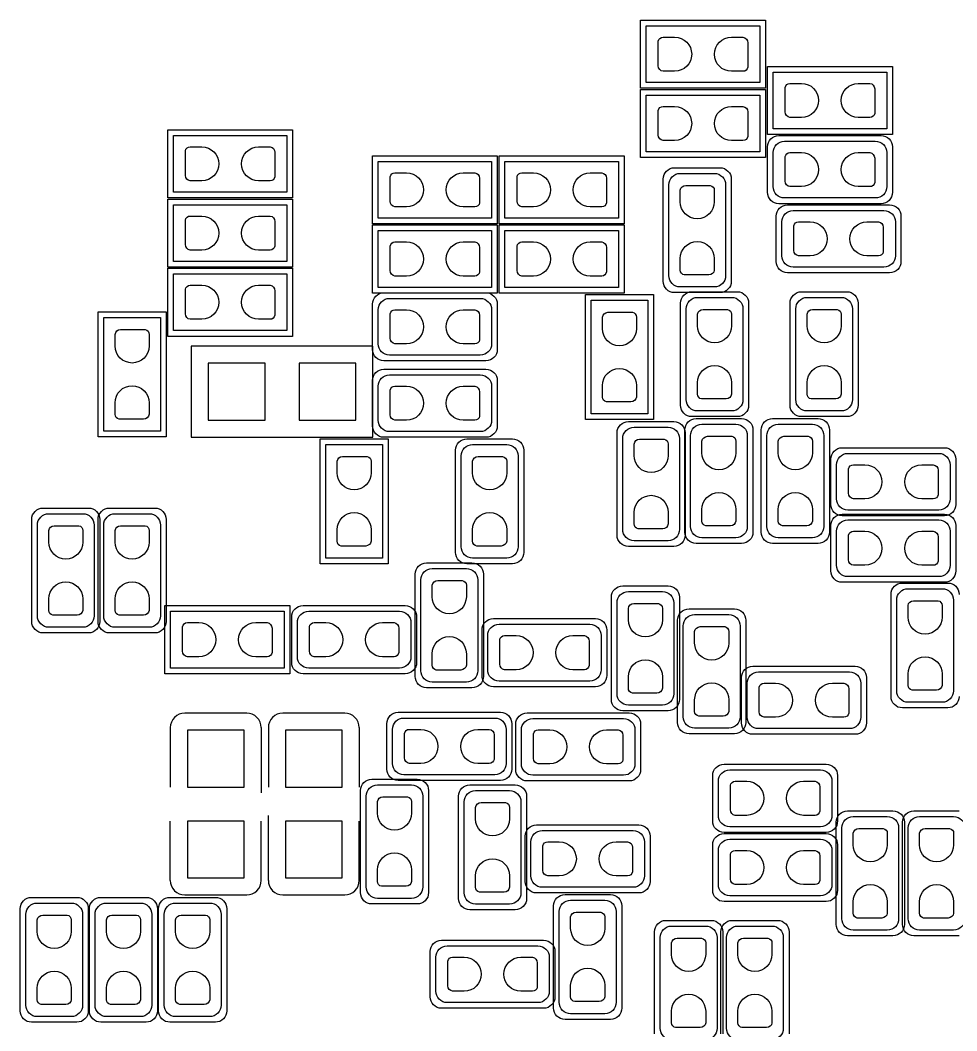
# Model space of a CAD drawing. Extents: x -52.7 to 26.5, y -6.9 to 31.2.
# Drawn here: x -25.42 to -17.17, y 8.04 to 16.94 of the extents above; entities that cross this region are included whole.
import ezdxf

# ---------------------------------------------------------------- set-up
doc = ezdxf.new("R2010")
doc.units = 0
doc.layers.add('PG_ASSEMBLY_BOTTOM', color=12, linetype='CONTINUOUS')
doc.layers.add('PIN_BOTTOM', color=5, linetype='CONTINUOUS')

msp = doc.modelspace()

# ---------------------------------------------------------------- linework, layer by layer
at = {"layer": 'PG_ASSEMBLY_BOTTOM'}
for points in [[(-18.85569, 16.337026), (-19.95551, 16.337026), (-19.95551, 16.936974), (-18.85569, 16.936974)], [(-17.73809, 15.930626), (-18.83791, 15.930626), (-18.83791, 16.530574), (-17.73809, 16.530574)], [(-18.85569, 15.727426), (-19.95551, 15.727426), (-19.95551, 16.327374), (-18.85569, 16.327374)], [(-24.12111, 15.971774), (-23.02129, 15.971774), (-23.02129, 15.371826), (-24.12111, 15.371826)], [(-21.21789, 15.143226), (-22.31771, 15.143226), (-22.31771, 15.743174), (-21.21789, 15.743174)], [(-20.10029, 15.143226), (-21.20011, 15.143226), (-21.20011, 15.743174), (-20.10029, 15.743174)], [(-24.12111, 15.362174), (-23.02129, 15.362174), (-23.02129, 14.762226), (-24.12111, 14.762226)], [(-22.31771, 15.133574), (-21.21789, 15.133574), (-21.21789, 14.533626), (-22.31771, 14.533626)], [(-20.10029, 14.533626), (-21.20011, 14.533626), (-21.20011, 15.133574), (-20.10029, 15.133574)], [(-23.02129, 14.152626), (-24.12111, 14.152626), (-24.12111, 14.752574), (-23.02129, 14.752574)], [(-20.442174, 13.42009), (-20.442174, 14.51991), (-19.842226, 14.51991), (-19.842226, 13.42009)], [(-24.734774, 13.26769), (-24.734774, 14.36751), (-24.134826, 14.36751), (-24.134826, 13.26769)], [(-22.179026, 13.24991), (-22.179026, 12.15009), (-22.778974, 12.15009), (-22.778974, 13.24991)], [(-24.14651, 11.780774), (-23.04669, 11.780774), (-23.04669, 11.180826), (-24.14651, 11.180826)]]:
    msp.add_lwpolyline(points, close=True, dxfattribs=at)
for points in [[(-18.905474, 16.387064), (-19.905726, 16.387064), (-19.905726, 16.886936), (-18.905474, 16.886936), (-18.905474, 16.387064)], [(-17.787874, 15.980664), (-18.788126, 15.980664), (-18.788126, 16.480536), (-17.787874, 16.480536), (-17.787874, 15.980664)], [(-18.905474, 15.777464), (-19.905726, 15.777464), (-19.905726, 16.277336), (-18.905474, 16.277336), (-18.905474, 15.777464)], [(-24.071326, 15.921736), (-23.071074, 15.921736), (-23.071074, 15.421864), (-24.071326, 15.421864), (-24.071326, 15.921736)], [(-18.738088, 15.920974), (-17.837912, 15.920974)], [(-18.83791, 15.421102), (-18.83791, 15.820898)], [(-17.73809, 15.820898), (-17.73809, 15.421102)], [(-21.267674, 15.193264), (-22.267926, 15.193264), (-22.267926, 15.693136), (-21.267674, 15.693136), (-21.267674, 15.193264)], [(-20.150074, 15.193264), (-21.150326, 15.193264), (-21.150326, 15.693136), (-20.150074, 15.693136), (-20.150074, 15.193264)], [(-19.656298, 15.63751), (-19.256502, 15.63751)], [(-19.756374, 14.637512), (-19.756374, 15.537688)], [(-19.156426, 15.537688), (-19.156426, 14.637512)], [(-24.071326, 15.312136), (-23.071074, 15.312136), (-23.071074, 14.812264), (-24.071326, 14.812264), (-24.071326, 15.312136)], [(-17.837912, 15.321026), (-18.738088, 15.321026)], [(-18.661888, 15.311374), (-17.761712, 15.311374)], [(-18.76171, 14.811502), (-18.76171, 15.211298)], [(-17.66189, 15.211298), (-17.66189, 14.811502)], [(-22.267926, 15.083536), (-21.267674, 15.083536), (-21.267674, 14.583664), (-22.267926, 14.583664), (-22.267926, 15.083536)], [(-20.150074, 14.583664), (-21.150326, 14.583664), (-21.150326, 15.083536), (-20.150074, 15.083536), (-20.150074, 14.583664)], [(-23.071074, 14.202664), (-24.071326, 14.202664), (-24.071326, 14.702536), (-23.071074, 14.702536), (-23.071074, 14.202664)], [(-17.761712, 14.711426), (-18.661888, 14.711426)], [(-22.217888, 14.536674), (-21.317712, 14.536674)], [(-19.256502, 14.53769), (-19.656298, 14.53769)], [(-19.503898, 14.54531), (-19.104102, 14.54531)], [(-18.538698, 14.54531), (-18.138902, 14.54531)], [(-22.31771, 14.036802), (-22.31771, 14.436598)], [(-21.21789, 14.436598), (-21.21789, 14.036802)], [(-20.392136, 13.469874), (-20.392136, 14.470126), (-19.892264, 14.470126), (-19.892264, 13.469874), (-20.392136, 13.469874)], [(-19.603974, 13.545312), (-19.603974, 14.445488)], [(-19.004026, 14.445488), (-19.004026, 13.545312)], [(-18.638774, 13.545312), (-18.638774, 14.445488)], [(-18.038826, 14.445488), (-18.038826, 13.545312)], [(-24.684736, 13.317474), (-24.684736, 14.317726), (-24.184864, 14.317726), (-24.184864, 13.317474), (-24.684736, 13.317474)], [(-23.9141, 14.06525), (-23.9141, 13.26515)], [(-23.9141, 13.26515), (-22.3139, 13.26515), (-22.3139, 14.06525), (-23.9141, 14.06525)], [(-21.317712, 13.936726), (-22.217888, 13.936726)], [(-22.217888, 13.863574), (-21.317712, 13.863574)], [(-22.31771, 13.363702), (-22.31771, 13.763498)], [(-21.21789, 13.763498), (-21.21789, 13.363702)], [(-19.104102, 13.44549), (-19.503898, 13.44549)], [(-18.138902, 13.44549), (-18.538698, 13.44549)], [(-20.062698, 13.40231), (-19.662902, 13.40231)], [(-19.465798, 13.42771), (-19.066002, 13.42771)], [(-18.792698, 13.42771), (-18.392902, 13.42771)], [(-21.317712, 13.263626), (-22.217888, 13.263626)], [(-20.162774, 12.402312), (-20.162774, 13.302488)], [(-19.565874, 12.427712), (-19.565874, 13.327888)], [(-19.562826, 13.302488), (-19.562826, 12.402312)], [(-18.965926, 13.327888), (-18.965926, 12.427712)], [(-18.892774, 12.427712), (-18.892774, 13.327888)], [(-18.292826, 13.327888), (-18.292826, 12.427712)], [(-22.229064, 13.200126), (-22.229064, 12.199874), (-22.728936, 12.199874), (-22.728936, 13.200126), (-22.229064, 13.200126)], [(-21.485098, 13.24991), (-21.085302, 13.24991)], [(-21.585174, 12.249912), (-21.585174, 13.150088)], [(-20.985226, 13.150088), (-20.985226, 12.249912)], [(-18.179288, 13.171424), (-17.279112, 13.171424)], [(-18.278856, 12.671552), (-18.278856, 13.071348)], [(-17.179544, 13.071348), (-17.179544, 12.671552)], [(-25.218898, 12.64031), (-24.819102, 12.64031)], [(-24.634698, 12.64031), (-24.234902, 12.64031)], [(-18.179288, 12.585954), (-17.279112, 12.585954)], [(-17.279112, 12.571476), (-18.179288, 12.571476)], [(-25.318974, 11.640312), (-25.318974, 12.540488)], [(-24.734774, 11.640312), (-24.734774, 12.540488)], [(-24.719026, 12.540488), (-24.719026, 11.640312)], [(-24.134826, 12.540488), (-24.134826, 11.640312)], [(-18.27911, 12.086082), (-18.27911, 12.485878)], [(-17.17929, 12.485878), (-17.17929, 12.086082)], [(-19.662902, 12.30249), (-20.062698, 12.30249)], [(-19.066002, 12.32789), (-19.465798, 12.32789)], [(-18.392902, 12.32789), (-18.792698, 12.32789)], [(-21.840698, 12.15771), (-21.440902, 12.15771)], [(-21.085302, 12.15009), (-21.485098, 12.15009)], [(-21.940774, 11.157712), (-21.940774, 12.057888)], [(-21.340826, 12.057888), (-21.340826, 11.157712)], [(-20.113498, 11.95451), (-19.713702, 11.95451)], [(-17.279112, 11.986006), (-18.179288, 11.986006)], [(-17.649698, 11.97991), (-17.249902, 11.97991)], [(-20.21332, 10.954766), (-20.21332, 11.854942)], [(-19.613626, 11.854942), (-19.613626, 10.954766)], [(-17.749774, 10.979912), (-17.749774, 11.880088)], [(-22.929088, 11.780774), (-22.028912, 11.780774)], [(-19.529298, 11.75131), (-19.129502, 11.75131)], [(-24.096726, 11.730736), (-23.096474, 11.730736), (-23.096474, 11.230864), (-24.096726, 11.230864), (-24.096726, 11.730736)], [(-23.02891, 11.280902), (-23.02891, 11.680698)], [(-21.92909, 11.680698), (-21.92909, 11.280902)], [(-21.252688, 11.666474), (-20.352512, 11.666474)], [(-19.629374, 10.751312), (-19.629374, 11.651488)], [(-19.029426, 11.651488), (-19.029426, 10.751312)], [(-24.819102, 11.54049), (-25.218898, 11.54049)], [(-24.234902, 11.54049), (-24.634698, 11.54049)], [(-21.35251, 11.166602), (-21.35251, 11.566398)], [(-20.25269, 11.566398), (-20.25269, 11.166602)], [(-18.966688, 11.247374), (-18.066512, 11.247374)], [(-22.028912, 11.180826), (-22.929088, 11.180826)], [(-19.06651, 10.747502), (-19.06651, 11.147298)], [(-17.96669, 11.147298), (-17.96669, 10.747502)], [(-21.440902, 11.05789), (-21.840698, 11.05789)], [(-20.352512, 11.066526), (-21.252688, 11.066526)], [(-17.249902, 10.88009), (-17.649698, 10.88009)], [(-23.42515, 10.8331), (-23.971504, 10.8331)], [(-22.561296, 10.8331), (-23.10765, 10.8331)], [(-22.090888, 10.840974), (-21.190712, 10.840974)], [(-20.955508, 10.83691), (-20.055332, 10.83691)], [(-19.713702, 10.854944), (-20.113498, 10.854944)], [(-24.098504, 10.7061), (-24.09825, 10.183114)], [(-23.29815, 10.7061), (-23.29815, 10.133076)], [(-23.23465, 10.7061), (-23.23465, 10.183114)], [(-22.434296, 10.7061), (-22.43455, 10.183114)], [(-22.19071, 10.341102), (-22.19071, 10.740898)], [(-21.09089, 10.740898), (-21.09089, 10.341102)], [(-21.05533, 10.337038), (-21.05533, 10.736834)], [(-19.95551, 10.736834), (-19.95551, 10.337038)], [(-19.129502, 10.65149), (-19.529298, 10.65149)], [(-18.066512, 10.647426), (-18.966688, 10.647426)], [(-19.220688, 10.383774), (-18.320512, 10.383774)], [(-22.323298, 10.25271), (-21.923502, 10.25271)], [(-21.190712, 10.241026), (-22.090888, 10.241026)], [(-20.055332, 10.236962), (-20.955508, 10.236962)], [(-19.32051, 9.883902), (-19.32051, 10.283698)], [(-18.22069, 10.283698), (-18.22069, 9.883902)], [(-22.423374, 9.252712), (-22.423374, 10.152888)], [(-21.823426, 10.152888), (-21.823426, 9.252712)], [(-21.459698, 10.20191), (-21.059902, 10.20191)], [(-21.559774, 9.201912), (-21.559774, 10.102088)], [(-20.959826, 10.102088), (-20.959826, 9.201912)], [(-18.132298, 9.97331), (-17.732502, 9.97331)], [(-17.548098, 9.97331), (-17.148302, 9.97331)], [(-24.098504, 9.3599), (-24.09825, 9.882886)], [(-23.29815, 9.3599), (-23.29815, 9.882886)], [(-23.23465, 9.3599), (-23.23465, 9.932924)], [(-22.434296, 9.3599), (-22.43455, 9.882886)], [(-20.871688, 9.850374), (-19.971512, 9.850374)], [(-18.232374, 8.973312), (-18.232374, 9.873488)], [(-17.648174, 8.973312), (-17.648174, 9.873488)], [(-17.632426, 9.873488), (-17.632426, 8.973312)], [(-20.97151, 9.350502), (-20.97151, 9.750298)], [(-19.87169, 9.750298), (-19.87169, 9.350502)], [(-18.320512, 9.783826), (-19.220688, 9.783826)], [(-19.220688, 9.774174), (-18.320512, 9.774174)], [(-19.32051, 9.274302), (-19.32051, 9.674098)], [(-18.22069, 9.674098), (-18.22069, 9.274302)], [(-25.320498, 9.21131), (-24.920702, 9.21131)], [(-24.710898, 9.21131), (-24.311102, 9.21131)], [(-24.101298, 9.21131), (-23.701502, 9.21131)], [(-23.971504, 9.2329), (-23.42515, 9.2329)], [(-23.10765, 9.2329), (-22.561296, 9.2329)], [(-19.971512, 9.250426), (-20.871688, 9.250426)], [(-20.621498, 9.23671), (-20.221702, 9.23671)], [(-18.320512, 9.174226), (-19.220688, 9.174226)], [(-25.420574, 8.211312), (-25.420574, 9.111488)], [(-24.820626, 9.111488), (-24.820626, 8.211312)], [(-24.810974, 8.211312), (-24.810974, 9.111488)], [(-24.211026, 9.111488), (-24.211026, 8.211312)], [(-24.201374, 8.211312), (-24.201374, 9.111488)], [(-23.601426, 9.111488), (-23.601426, 8.211312)], [(-21.923502, 9.15289), (-22.323298, 9.15289)], [(-21.059902, 9.10209), (-21.459698, 9.10209)], [(-20.721574, 8.236712), (-20.721574, 9.136888)], [(-20.121626, 9.136888), (-20.121626, 8.236712)], [(-19.732498, 9.00811), (-19.332702, 9.00811)], [(-19.148298, 9.00811), (-18.748502, 9.00811)], [(-19.832574, 8.008112), (-19.832574, 8.908288)], [(-19.248374, 8.008112), (-19.248374, 8.908288)], [(-19.232626, 8.908288), (-19.232626, 8.008112)], [(-18.648426, 8.908288), (-18.648426, 8.008112)], [(-21.709888, 8.834374), (-20.809712, 8.834374)], [(-17.732502, 8.87349), (-18.132298, 8.87349)], [(-17.148302, 8.87349), (-17.548098, 8.87349)], [(-21.80971, 8.334502), (-21.80971, 8.734298)], [(-20.70989, 8.734298), (-20.70989, 8.334502)], [(-20.809712, 8.234426), (-21.709888, 8.234426)], [(-24.920702, 8.11149), (-25.320498, 8.11149)], [(-24.311102, 8.11149), (-24.710898, 8.11149)], [(-23.701502, 8.11149), (-24.101298, 8.11149)], [(-20.221702, 8.13689), (-20.621498, 8.13689)]]:
    msp.add_lwpolyline(points, dxfattribs=at)
for points in [[(-18.83791, 15.820898, -0.414142), (-18.738088, 15.920974)], [(-18.68805, 15.870936), (-17.88795, 15.870936, -0.413794), (-17.787874, 15.771114), (-17.787874, 15.470886, -0.413794), (-17.88795, 15.371064), (-18.68805, 15.371064, -0.413794), (-18.788126, 15.470886), (-18.788126, 15.771114, -0.413794), (-18.68805, 15.870936)], [(-17.837912, 15.920974, -0.414142), (-17.73809, 15.820898)], [(-19.756374, 15.537688, -0.414142), (-19.656298, 15.63751)], [(-19.206464, 15.48765), (-19.206464, 14.68755, -0.413794), (-19.306286, 14.587474), (-19.606514, 14.587474, -0.413794), (-19.706336, 14.68755), (-19.706336, 15.48765, -0.413794), (-19.606514, 15.587726), (-19.306286, 15.587726, -0.413794), (-19.206464, 15.48765)], [(-19.256502, 15.63751, -0.414142), (-19.156426, 15.537688)], [(-18.738088, 15.321026, -0.414142), (-18.83791, 15.421102)], [(-17.73809, 15.421102, -0.414142), (-17.837912, 15.321026)], [(-18.76171, 15.211298, -0.414142), (-18.661888, 15.311374)], [(-17.761712, 15.311374, -0.414142), (-17.66189, 15.211298)], [(-17.81175, 14.761464), (-18.61185, 14.761464, -0.413794), (-18.711926, 14.861286), (-18.711926, 15.161514, -0.413794), (-18.61185, 15.261336), (-17.81175, 15.261336, -0.413794), (-17.711674, 15.161514), (-17.711674, 14.861286, -0.413794), (-17.81175, 14.761464)], [(-18.661888, 14.711426, -0.414142), (-18.76171, 14.811502)], [(-17.66189, 14.811502, -0.414142), (-17.761712, 14.711426)], [(-19.656298, 14.53769, -0.414142), (-19.756374, 14.637512)], [(-19.156426, 14.637512, -0.414142), (-19.256502, 14.53769)], [(-22.31771, 14.436598, -0.414142), (-22.217888, 14.536674)], [(-21.317712, 14.536674, -0.414142), (-21.21789, 14.436598)], [(-19.603974, 14.445488, -0.414142), (-19.503898, 14.54531)], [(-19.104102, 14.54531, -0.414142), (-19.004026, 14.445488)], [(-18.638774, 14.445488, -0.414142), (-18.538698, 14.54531)], [(-18.138902, 14.54531, -0.414142), (-18.038826, 14.445488)], [(-22.16785, 14.486636), (-21.36775, 14.486636, -0.413794), (-21.267674, 14.386814), (-21.267674, 14.086586, -0.413794), (-21.36775, 13.986764), (-22.16785, 13.986764, -0.413794), (-22.267926, 14.086586), (-22.267926, 14.386814, -0.413794), (-22.16785, 14.486636)], [(-19.553936, 13.59535), (-19.553936, 14.39545, -0.413794), (-19.454114, 14.495526), (-19.153886, 14.495526, -0.413794), (-19.054064, 14.39545), (-19.054064, 13.59535, -0.413794), (-19.153886, 13.495274), (-19.454114, 13.495274, -0.413794), (-19.553936, 13.59535)], [(-18.588736, 13.59535), (-18.588736, 14.39545, -0.413794), (-18.488914, 14.495526), (-18.188686, 14.495526, -0.413794), (-18.088864, 14.39545), (-18.088864, 13.59535, -0.413794), (-18.188686, 13.495274), (-18.488914, 13.495274, -0.413794), (-18.588736, 13.59535)], [(-22.217888, 13.936726, -0.414142), (-22.31771, 14.036802)], [(-21.21789, 14.036802, -0.414142), (-21.317712, 13.936726)], [(-22.31771, 13.763498, -0.414142), (-22.217888, 13.863574)], [(-21.36775, 13.313664), (-22.16785, 13.313664, -0.413794), (-22.267926, 13.413486), (-22.267926, 13.713714, -0.413794), (-22.16785, 13.813536), (-21.36775, 13.813536, -0.413794), (-21.267674, 13.713714), (-21.267674, 13.413486, -0.413794), (-21.36775, 13.313664)], [(-21.317712, 13.863574, -0.414142), (-21.21789, 13.763498)], [(-19.503898, 13.44549, -0.414142), (-19.603974, 13.545312)], [(-19.004026, 13.545312, -0.414142), (-19.104102, 13.44549)], [(-18.538698, 13.44549, -0.414142), (-18.638774, 13.545312)], [(-18.038826, 13.545312, -0.414142), (-18.138902, 13.44549)], [(-22.217888, 13.263626, -0.414142), (-22.31771, 13.363702)], [(-21.21789, 13.363702, -0.414142), (-21.317712, 13.263626)], [(-20.162774, 13.302488, -0.414142), (-20.062698, 13.40231)], [(-20.112736, 12.45235), (-20.112736, 13.25245, -0.413794), (-20.012914, 13.352526), (-19.712686, 13.352526, -0.413794), (-19.612864, 13.25245), (-19.612864, 12.45235, -0.413794), (-19.712686, 12.352274), (-20.012914, 12.352274, -0.413794), (-20.112736, 12.45235)], [(-19.662902, 13.40231, -0.414142), (-19.562826, 13.302488)], [(-19.565874, 13.327888, -0.414142), (-19.465798, 13.42771)], [(-19.015964, 13.27785), (-19.015964, 12.47775, -0.413794), (-19.115786, 12.377674), (-19.416014, 12.377674, -0.413794), (-19.515836, 12.47775), (-19.515836, 13.27785, -0.413794), (-19.416014, 13.377926), (-19.115786, 13.377926, -0.413794), (-19.015964, 13.27785)], [(-19.066002, 13.42771, -0.414142), (-18.965926, 13.327888)], [(-18.892774, 13.327888, -0.414142), (-18.792698, 13.42771)], [(-18.842736, 12.47775), (-18.842736, 13.27785, -0.413794), (-18.742914, 13.377926), (-18.442686, 13.377926, -0.413794), (-18.342864, 13.27785), (-18.342864, 12.47775, -0.413794), (-18.442686, 12.377674), (-18.742914, 12.377674, -0.413794), (-18.842736, 12.47775)], [(-18.392902, 13.42771, -0.414142), (-18.292826, 13.327888)], [(-21.585174, 13.150088, -0.414142), (-21.485098, 13.24991)], [(-21.035264, 13.10005), (-21.035264, 12.29995, -0.413794), (-21.135086, 12.199874), (-21.435314, 12.199874, -0.413794), (-21.535136, 12.29995), (-21.535136, 13.10005, -0.413794), (-21.435314, 13.200126), (-21.135086, 13.200126, -0.413794), (-21.035264, 13.10005)], [(-21.085302, 13.24991, -0.414142), (-20.985226, 13.150088)], [(-18.278856, 13.071348, -0.413895), (-18.179288, 13.171424)], [(-18.12925, 13.121386), (-17.32915, 13.121386, -0.413794), (-17.229074, 13.021564), (-17.229074, 12.721336, -0.413794), (-17.32915, 12.621514), (-18.12925, 12.621514, -0.413794), (-18.229326, 12.721336), (-18.229326, 13.021564, -0.413794), (-18.12925, 13.121386)], [(-17.279112, 13.171424, -0.413895), (-17.179544, 13.071348)], [(-25.318974, 12.540488, -0.414142), (-25.218898, 12.64031)], [(-24.819102, 12.64031, -0.414142), (-24.719026, 12.540488)], [(-24.734774, 12.540488, -0.414142), (-24.634698, 12.64031)], [(-24.234902, 12.64031, -0.414142), (-24.134826, 12.540488)], [(-18.179288, 12.571476, -0.413895), (-18.278856, 12.671552)], [(-17.179544, 12.671552, -0.413895), (-17.279112, 12.571476)], [(-24.769064, 12.49045), (-24.769064, 11.69035, -0.413794), (-24.868886, 11.590274), (-25.169114, 11.590274, -0.413794), (-25.268936, 11.69035), (-25.268936, 12.49045, -0.413794), (-25.169114, 12.590526), (-24.868886, 12.590526, -0.413794), (-24.769064, 12.49045)], [(-24.184864, 12.49045), (-24.184864, 11.69035, -0.413794), (-24.284686, 11.590274), (-24.584914, 11.590274, -0.413794), (-24.684736, 11.69035), (-24.684736, 12.49045, -0.413794), (-24.584914, 12.590526), (-24.284686, 12.590526, -0.413794), (-24.184864, 12.49045)], [(-18.27911, 12.485878, -0.414142), (-18.179288, 12.585954)], [(-17.279112, 12.585954, -0.414142), (-17.17929, 12.485878)], [(-18.12925, 12.535916), (-17.32915, 12.535916, -0.413794), (-17.229074, 12.436094), (-17.229074, 12.135866, -0.413794), (-17.32915, 12.036044), (-18.12925, 12.036044, -0.413794), (-18.229326, 12.135866), (-18.229326, 12.436094, -0.413794), (-18.12925, 12.535916)], [(-20.062698, 12.30249, -0.414142), (-20.162774, 12.402312)], [(-19.562826, 12.402312, -0.414142), (-19.662902, 12.30249)], [(-19.465798, 12.32789, -0.414142), (-19.565874, 12.427712)], [(-18.965926, 12.427712, -0.414142), (-19.066002, 12.32789)], [(-18.792698, 12.32789, -0.414142), (-18.892774, 12.427712)], [(-18.292826, 12.427712, -0.414142), (-18.392902, 12.32789)], [(-21.485098, 12.15009, -0.414142), (-21.585174, 12.249912)], [(-20.985226, 12.249912, -0.414142), (-21.085302, 12.15009)], [(-21.940774, 12.057888, -0.414142), (-21.840698, 12.15771)], [(-21.890736, 11.20775), (-21.890736, 12.00785, -0.413794), (-21.790914, 12.107926), (-21.490686, 12.107926, -0.413794), (-21.390864, 12.00785), (-21.390864, 11.20775, -0.413794), (-21.490686, 11.107674), (-21.790914, 11.107674, -0.413794), (-21.890736, 11.20775)], [(-21.440902, 12.15771, -0.414142), (-21.340826, 12.057888)], [(-18.179288, 11.986006, -0.414142), (-18.27911, 12.086082)], [(-17.17929, 12.086082, -0.414142), (-17.279112, 11.986006)], [(-20.21332, 11.854942, -0.413281), (-20.113498, 11.95451)], [(-19.713702, 11.95451, -0.413951), (-19.613626, 11.854942)], [(-17.749774, 11.880088, -0.414142), (-17.649698, 11.97991)], [(-17.699736, 11.02995), (-17.699736, 11.83005, -0.413794), (-17.599914, 11.930126), (-17.299686, 11.930126, -0.413794), (-17.199864, 11.83005), (-17.199864, 11.02995, -0.413794), (-17.299686, 10.929874), (-17.599914, 10.929874, -0.413794), (-17.699736, 11.02995)], [(-17.249902, 11.97991, -0.414142), (-17.149826, 11.880088)], [(-19.663664, 11.80465), (-19.663664, 11.004804, -0.413415), (-19.763232, 10.904728), (-20.063714, 10.904728, -0.41349), (-20.163282, 11.004804), (-20.163282, 11.80465, -0.413678), (-20.063714, 11.904726), (-19.763232, 11.904726, -0.413603), (-19.663664, 11.80465)], [(-23.02891, 11.680698, -0.414142), (-22.929088, 11.780774)], [(-22.028912, 11.780774, -0.414142), (-21.92909, 11.680698)], [(-19.629374, 11.651488, -0.414142), (-19.529298, 11.75131)], [(-19.129502, 11.75131, -0.414142), (-19.029426, 11.651488)], [(-22.87905, 11.730736), (-22.07895, 11.730736, -0.413794), (-21.978874, 11.630914), (-21.978874, 11.330686, -0.413794), (-22.07895, 11.230864), (-22.87905, 11.230864, -0.413794), (-22.979126, 11.330686), (-22.979126, 11.630914, -0.413794), (-22.87905, 11.730736)], [(-21.35251, 11.566398, -0.414142), (-21.252688, 11.666474)], [(-20.352512, 11.666474, -0.414142), (-20.25269, 11.566398)], [(-19.079464, 11.60145), (-19.079464, 10.80135, -0.413794), (-19.179286, 10.701274), (-19.479514, 10.701274, -0.413794), (-19.579336, 10.80135), (-19.579336, 11.60145, -0.413794), (-19.479514, 11.701526), (-19.179286, 11.701526, -0.413794), (-19.079464, 11.60145)], [(-25.218898, 11.54049, -0.414142), (-25.318974, 11.640312)], [(-24.719026, 11.640312, -0.414142), (-24.819102, 11.54049)], [(-24.634698, 11.54049, -0.414142), (-24.734774, 11.640312)], [(-24.134826, 11.640312, -0.414142), (-24.234902, 11.54049)], [(-21.20265, 11.616436), (-20.40255, 11.616436, -0.413794), (-20.302474, 11.516614), (-20.302474, 11.216386, -0.413794), (-20.40255, 11.116564), (-21.20265, 11.116564, -0.413794), (-21.302726, 11.216386), (-21.302726, 11.516614, -0.413794), (-21.20265, 11.616436)], [(-22.929088, 11.180826, -0.414142), (-23.02891, 11.280902)], [(-21.92909, 11.280902, -0.414142), (-22.028912, 11.180826)], [(-19.06651, 11.147298, -0.414142), (-18.966688, 11.247374)], [(-18.066512, 11.247374, -0.414142), (-17.96669, 11.147298)], [(-21.840698, 11.05789, -0.414142), (-21.940774, 11.157712)], [(-21.340826, 11.157712, -0.414142), (-21.440902, 11.05789)], [(-21.252688, 11.066526, -0.414142), (-21.35251, 11.166602)], [(-20.25269, 11.166602, -0.414142), (-20.352512, 11.066526)], [(-18.91665, 11.197336), (-18.11655, 11.197336, -0.413794), (-18.016474, 11.097514), (-18.016474, 10.797286, -0.413794), (-18.11655, 10.697464), (-18.91665, 10.697464, -0.413794), (-19.016726, 10.797286), (-19.016726, 11.097514, -0.413794), (-18.91665, 11.197336)], [(-20.113498, 10.854944, -0.413837), (-20.21332, 10.954766)], [(-19.613626, 10.954766, -0.414506), (-19.713702, 10.854944)], [(-17.649698, 10.88009, -0.414142), (-17.749774, 10.979912)], [(-17.149826, 10.979912, -0.414142), (-17.249902, 10.88009)], [(-23.971504, 10.8331, 0.414247), (-24.098504, 10.7061)], [(-23.29815, 10.7061, 0.414247), (-23.42515, 10.8331)], [(-23.10765, 10.8331, 0.414247), (-23.23465, 10.7061)], [(-22.434296, 10.7061, 0.414247), (-22.561296, 10.8331)], [(-22.19071, 10.740898, -0.414142), (-22.090888, 10.840974)], [(-22.04085, 10.790936), (-21.24075, 10.790936, -0.413794), (-21.140674, 10.691114), (-21.140674, 10.390886, -0.413794), (-21.24075, 10.291064), (-22.04085, 10.291064, -0.413794), (-22.140926, 10.390886), (-22.140926, 10.691114, -0.413794), (-22.04085, 10.790936)], [(-21.190712, 10.840974, -0.414142), (-21.09089, 10.740898)], [(-21.05533, 10.736834, -0.414142), (-20.955508, 10.83691)], [(-20.10537, 10.287), (-20.90547, 10.287, -0.413794), (-21.005546, 10.386822), (-21.005546, 10.68705, -0.413794), (-20.90547, 10.786872), (-20.10537, 10.786872, -0.413794), (-20.005294, 10.68705), (-20.005294, 10.386822, -0.413794), (-20.10537, 10.287)], [(-20.055332, 10.83691, -0.414142), (-19.95551, 10.736834)], [(-19.529298, 10.65149, -0.414142), (-19.629374, 10.751312)], [(-19.029426, 10.751312, -0.414142), (-19.129502, 10.65149)], [(-18.966688, 10.647426, -0.414142), (-19.06651, 10.747502)], [(-17.96669, 10.747502, -0.414142), (-18.066512, 10.647426)], [(-22.090888, 10.241026, -0.414142), (-22.19071, 10.341102)], [(-21.09089, 10.341102, -0.414142), (-21.190712, 10.241026)], [(-20.955508, 10.236962, -0.414142), (-21.05533, 10.337038)], [(-19.95551, 10.337038, -0.414142), (-20.055332, 10.236962)], [(-19.32051, 10.283698, -0.414142), (-19.220688, 10.383774)], [(-19.17065, 10.333736), (-18.37055, 10.333736, -0.413794), (-18.270474, 10.233914), (-18.270474, 9.933686, -0.413794), (-18.37055, 9.833864), (-19.17065, 9.833864, -0.413794), (-19.270726, 9.933686), (-19.270726, 10.233914, -0.413794), (-19.17065, 10.333736)], [(-18.320512, 10.383774, -0.414142), (-18.22069, 10.283698)], [(-22.423374, 10.152888, -0.414142), (-22.323298, 10.25271)], [(-21.923502, 10.25271, -0.414142), (-21.823426, 10.152888)], [(-22.373336, 9.30275), (-22.373336, 10.10285, -0.413794), (-22.273514, 10.202926), (-21.973286, 10.202926, -0.413794), (-21.873464, 10.10285), (-21.873464, 9.30275, -0.413794), (-21.973286, 9.202674), (-22.273514, 9.202674, -0.413794), (-22.373336, 9.30275)], [(-21.559774, 10.102088, -0.414142), (-21.459698, 10.20191)], [(-21.509736, 9.25195), (-21.509736, 10.05205, -0.413794), (-21.409914, 10.152126), (-21.109686, 10.152126, -0.413794), (-21.009864, 10.05205), (-21.009864, 9.25195, -0.413794), (-21.109686, 9.151874), (-21.409914, 9.151874, -0.413794), (-21.509736, 9.25195)], [(-21.059902, 10.20191, -0.414142), (-20.959826, 10.102088)], [(-18.232374, 9.873488, -0.414142), (-18.132298, 9.97331)], [(-17.732502, 9.97331, -0.414142), (-17.632426, 9.873488)], [(-17.648174, 9.873488, -0.414142), (-17.548098, 9.97331)], [(-19.220688, 9.783826, -0.414142), (-19.32051, 9.883902)], [(-18.22069, 9.883902, -0.414142), (-18.320512, 9.783826)], [(-17.682464, 9.82345), (-17.682464, 9.02335, -0.413794), (-17.782286, 8.923274), (-18.082514, 8.923274, -0.413794), (-18.182336, 9.02335), (-18.182336, 9.82345, -0.413794), (-18.082514, 9.923526), (-17.782286, 9.923526, -0.413794), (-17.682464, 9.82345)], [(-17.098264, 9.82345), (-17.098264, 9.02335, -0.413794), (-17.198086, 8.923274), (-17.498314, 8.923274, -0.413794), (-17.598136, 9.02335), (-17.598136, 9.82345, -0.413794), (-17.498314, 9.923526), (-17.198086, 9.923526, -0.413794), (-17.098264, 9.82345)], [(-20.97151, 9.750298, -0.414142), (-20.871688, 9.850374)], [(-20.02155, 9.300464), (-20.82165, 9.300464, -0.413794), (-20.921726, 9.400286), (-20.921726, 9.700514, -0.413794), (-20.82165, 9.800336), (-20.02155, 9.800336, -0.413794), (-19.921474, 9.700514), (-19.921474, 9.400286, -0.413794), (-20.02155, 9.300464)], [(-19.971512, 9.850374, -0.414142), (-19.87169, 9.750298)], [(-19.32051, 9.674098, -0.414142), (-19.220688, 9.774174)], [(-19.17065, 9.724136), (-18.37055, 9.724136, -0.413794), (-18.270474, 9.624314), (-18.270474, 9.324086, -0.413794), (-18.37055, 9.224264), (-19.17065, 9.224264, -0.413794), (-19.270726, 9.324086), (-19.270726, 9.624314, -0.413794), (-19.17065, 9.724136)], [(-18.320512, 9.774174, -0.414142), (-18.22069, 9.674098)], [(-24.098504, 9.3599, 0.414247), (-23.971504, 9.2329)], [(-23.42515, 9.2329, 0.414247), (-23.29815, 9.3599)], [(-23.23465, 9.3599, 0.414247), (-23.10765, 9.2329)], [(-22.561296, 9.2329, 0.414247), (-22.434296, 9.3599)], [(-20.871688, 9.250426, -0.414142), (-20.97151, 9.350502)], [(-19.87169, 9.350502, -0.414142), (-19.971512, 9.250426)], [(-19.220688, 9.174226, -0.414142), (-19.32051, 9.274302)], [(-18.22069, 9.274302, -0.414142), (-18.320512, 9.174226)], [(-25.420574, 9.111488, -0.414142), (-25.320498, 9.21131)], [(-24.920702, 9.21131, -0.414142), (-24.820626, 9.111488)], [(-24.810974, 9.111488, -0.414142), (-24.710898, 9.21131)], [(-24.311102, 9.21131, -0.414142), (-24.211026, 9.111488)], [(-24.201374, 9.111488, -0.414142), (-24.101298, 9.21131)], [(-23.701502, 9.21131, -0.414142), (-23.601426, 9.111488)], [(-22.323298, 9.15289, -0.414142), (-22.423374, 9.252712)], [(-21.823426, 9.252712, -0.414142), (-21.923502, 9.15289)], [(-21.459698, 9.10209, -0.414142), (-21.559774, 9.201912)], [(-20.959826, 9.201912, -0.414142), (-21.059902, 9.10209)], [(-20.721574, 9.136888, -0.414142), (-20.621498, 9.23671)], [(-20.671536, 8.28675), (-20.671536, 9.08685, -0.413794), (-20.571714, 9.186926), (-20.271486, 9.186926, -0.413794), (-20.171664, 9.08685), (-20.171664, 8.28675, -0.413794), (-20.271486, 8.186674), (-20.571714, 8.186674, -0.413794), (-20.671536, 8.28675)], [(-20.221702, 9.23671, -0.414142), (-20.121626, 9.136888)], [(-25.370536, 8.26135), (-25.370536, 9.06145, -0.413794), (-25.270714, 9.161526), (-24.970486, 9.161526, -0.413794), (-24.870664, 9.06145), (-24.870664, 8.26135, -0.413794), (-24.970486, 8.161274), (-25.270714, 8.161274, -0.413794), (-25.370536, 8.26135)], [(-24.760936, 8.26135), (-24.760936, 9.06145, -0.413794), (-24.661114, 9.161526), (-24.360886, 9.161526, -0.413794), (-24.261064, 9.06145), (-24.261064, 8.26135, -0.413794), (-24.360886, 8.161274), (-24.661114, 8.161274, -0.413794), (-24.760936, 8.26135)], [(-24.151336, 8.26135), (-24.151336, 9.06145, -0.413794), (-24.051514, 9.161526), (-23.751286, 9.161526, -0.413794), (-23.651464, 9.06145), (-23.651464, 8.26135, -0.413794), (-23.751286, 8.161274), (-24.051514, 8.161274, -0.413794), (-24.151336, 8.26135)], [(-19.832574, 8.908288, -0.414142), (-19.732498, 9.00811)], [(-19.332702, 9.00811, -0.414142), (-19.232626, 8.908288)], [(-19.248374, 8.908288, -0.414142), (-19.148298, 9.00811)], [(-18.748502, 9.00811, -0.414142), (-18.648426, 8.908288)], [(-19.282664, 8.85825), (-19.282664, 8.05815, -0.413794), (-19.382486, 7.958074), (-19.682714, 7.958074, -0.413794), (-19.782536, 8.05815), (-19.782536, 8.85825, -0.413794), (-19.682714, 8.958326), (-19.382486, 8.958326, -0.413794), (-19.282664, 8.85825)], [(-18.698464, 8.85825), (-18.698464, 8.05815, -0.413794), (-18.798286, 7.958074), (-19.098514, 7.958074, -0.413794), (-19.198336, 8.05815), (-19.198336, 8.85825, -0.413794), (-19.098514, 8.958326), (-18.798286, 8.958326, -0.413794), (-18.698464, 8.85825)], [(-18.132298, 8.87349, -0.414142), (-18.232374, 8.973312)], [(-17.632426, 8.973312, -0.414142), (-17.732502, 8.87349)], [(-17.548098, 8.87349, -0.414142), (-17.648174, 8.973312)], [(-21.80971, 8.734298, -0.414142), (-21.709888, 8.834374)], [(-20.809712, 8.834374, -0.414142), (-20.70989, 8.734298)], [(-21.65985, 8.784336), (-20.85975, 8.784336, -0.413794), (-20.759674, 8.684514), (-20.759674, 8.384286, -0.413794), (-20.85975, 8.284464), (-21.65985, 8.284464, -0.413794), (-21.759926, 8.384286), (-21.759926, 8.684514, -0.413794), (-21.65985, 8.784336)], [(-21.709888, 8.234426, -0.414142), (-21.80971, 8.334502)], [(-20.70989, 8.334502, -0.414142), (-20.809712, 8.234426)], [(-25.320498, 8.11149, -0.414142), (-25.420574, 8.211312)], [(-24.820626, 8.211312, -0.414142), (-24.920702, 8.11149)], [(-24.710898, 8.11149, -0.414142), (-24.810974, 8.211312)], [(-24.211026, 8.211312, -0.414142), (-24.311102, 8.11149)], [(-24.101298, 8.11149, -0.414142), (-24.201374, 8.211312)], [(-23.601426, 8.211312, -0.414142), (-23.701502, 8.11149)], [(-20.621498, 8.13689, -0.414142), (-20.721574, 8.236712)], [(-20.121626, 8.236712, -0.414142), (-20.221702, 8.13689)]]:
    msp.add_lwpolyline(points, format="xyb", dxfattribs=at)
at = {"layer": 'PIN_BOTTOM'}
for points in [[(-19.65579, 16.486886), (-19.75739, 16.486886, -0.375524), (-19.799808, 16.5354), (-19.799808, 16.7513, -0.365699), (-19.75739, 16.787114), (-19.65579, 16.787114, -0.999521)], [(-19.15541, 16.787114), (-19.05381, 16.787114, -0.375524), (-19.011392, 16.7386), (-19.011392, 16.5227, -0.365699), (-19.05381, 16.486886), (-19.15541, 16.486886, -0.999521)], [(-18.53819, 16.080486), (-18.63979, 16.080486, -0.375524), (-18.682208, 16.129), (-18.682208, 16.3449, -0.365699), (-18.63979, 16.380714), (-18.53819, 16.380714, -0.999521)], [(-18.03781, 16.380714), (-17.93621, 16.380714, -0.375524), (-17.893792, 16.3322), (-17.893792, 16.1163, -0.365699), (-17.93621, 16.080486), (-18.03781, 16.080486, -0.999521)], [(-19.65579, 15.877286), (-19.75739, 15.877286, -0.375524), (-19.799808, 15.9258), (-19.799808, 16.1417, -0.365699), (-19.75739, 16.177514), (-19.65579, 16.177514, -0.999521)], [(-19.15541, 16.177514), (-19.05381, 16.177514, -0.375524), (-19.011392, 16.129), (-19.011392, 15.9131, -0.365699), (-19.05381, 15.877286), (-19.15541, 15.877286, -0.999521)], [(-23.82139, 15.521686), (-23.92299, 15.521686, -0.375524), (-23.965408, 15.5702), (-23.965408, 15.7861, -0.365699), (-23.92299, 15.821914), (-23.82139, 15.821914, -0.999521)], [(-23.32101, 15.821914), (-23.21941, 15.821914, -0.375524), (-23.176992, 15.7734), (-23.176992, 15.5575, -0.365699), (-23.21941, 15.521686), (-23.32101, 15.521686, -0.999521)], [(-18.53819, 15.470886), (-18.63979, 15.470886, -0.375524), (-18.682208, 15.5194), (-18.682208, 15.7353, -0.365699), (-18.63979, 15.771114), (-18.53819, 15.771114, -0.999521)], [(-18.03781, 15.771114), (-17.93621, 15.771114, -0.375524), (-17.893792, 15.7226), (-17.893792, 15.5067, -0.365699), (-17.93621, 15.470886), (-18.03781, 15.470886, -0.999521)], [(-22.01799, 15.293086), (-22.11959, 15.293086, -0.375524), (-22.162008, 15.3416), (-22.162008, 15.5575, -0.365699), (-22.11959, 15.593314), (-22.01799, 15.593314, -0.999521)], [(-21.51761, 15.593314), (-21.41601, 15.593314, -0.375524), (-21.373592, 15.5448), (-21.373592, 15.3289, -0.365699), (-21.41601, 15.293086), (-21.51761, 15.293086, -0.999521)], [(-20.90039, 15.293086), (-21.00199, 15.293086, -0.375524), (-21.044408, 15.3416), (-21.044408, 15.5575, -0.365699), (-21.00199, 15.593314), (-20.90039, 15.593314, -0.999521)], [(-20.40001, 15.593314), (-20.29841, 15.593314, -0.375524), (-20.255992, 15.5448), (-20.255992, 15.3289, -0.365699), (-20.29841, 15.293086), (-20.40001, 15.293086, -0.999521)], [(-19.606514, 15.33779), (-19.606514, 15.43939, -0.375524), (-19.558, 15.481808), (-19.3421, 15.481808, -0.365699), (-19.306286, 15.43939), (-19.306286, 15.33779, -0.999521)], [(-23.82139, 14.912086), (-23.92299, 14.912086, -0.375524), (-23.965408, 14.9606), (-23.965408, 15.1765, -0.365699), (-23.92299, 15.212314), (-23.82139, 15.212314, -0.999521)], [(-23.32101, 15.212314), (-23.21941, 15.212314, -0.375524), (-23.176992, 15.1638), (-23.176992, 14.9479, -0.365699), (-23.21941, 14.912086), (-23.32101, 14.912086, -0.999521)], [(-18.46199, 14.861286), (-18.56359, 14.861286, -0.375524), (-18.606008, 14.9098), (-18.606008, 15.1257, -0.365699), (-18.56359, 15.161514), (-18.46199, 15.161514, -0.999521)], [(-17.96161, 15.161514), (-17.86001, 15.161514, -0.375524), (-17.817592, 15.113), (-17.817592, 14.8971, -0.365699), (-17.86001, 14.861286), (-17.96161, 14.861286, -0.999521)], [(-22.01799, 14.683486), (-22.11959, 14.683486, -0.375524), (-22.162008, 14.732), (-22.162008, 14.9479, -0.365699), (-22.11959, 14.983714), (-22.01799, 14.983714, -0.999521)], [(-21.51761, 14.983714), (-21.41601, 14.983714, -0.375524), (-21.373592, 14.9352), (-21.373592, 14.7193, -0.365699), (-21.41601, 14.683486), (-21.51761, 14.683486, -0.999521)], [(-20.90039, 14.683486), (-21.00199, 14.683486, -0.375524), (-21.044408, 14.732), (-21.044408, 14.9479, -0.365699), (-21.00199, 14.983714), (-20.90039, 14.983714, -0.999521)], [(-20.40001, 14.983714), (-20.29841, 14.983714, -0.375524), (-20.255992, 14.9352), (-20.255992, 14.7193, -0.365699), (-20.29841, 14.683486), (-20.40001, 14.683486, -0.999521)], [(-19.306286, 14.83741), (-19.306286, 14.73581, -0.375524), (-19.3548, 14.693392), (-19.5707, 14.693392, -0.365699), (-19.606514, 14.73581), (-19.606514, 14.83741, -0.999521)], [(-23.82139, 14.302486), (-23.92299, 14.302486, -0.375524), (-23.965408, 14.351), (-23.965408, 14.5669, -0.365699), (-23.92299, 14.602714), (-23.82139, 14.602714, -0.999521)], [(-23.32101, 14.602714), (-23.21941, 14.602714, -0.375524), (-23.176992, 14.5542), (-23.176992, 14.3383, -0.365699), (-23.21941, 14.302486), (-23.32101, 14.302486, -0.999521)], [(-22.01799, 14.086586), (-22.11959, 14.086586, -0.375524), (-22.162008, 14.1351), (-22.162008, 14.351, -0.365699), (-22.11959, 14.386814), (-22.01799, 14.386814, -0.999521)], [(-21.51761, 14.386814), (-21.41601, 14.386814, -0.375524), (-21.373592, 14.3383), (-21.373592, 14.1224, -0.365699), (-21.41601, 14.086586), (-21.51761, 14.086586, -0.999521)], [(-20.292314, 14.22019), (-20.292314, 14.32179, -0.375524), (-20.2438, 14.364208), (-20.0279, 14.364208, -0.365699), (-19.992086, 14.32179), (-19.992086, 14.22019, -0.999521)], [(-19.454114, 14.24559), (-19.454114, 14.34719, -0.375524), (-19.4056, 14.389608), (-19.1897, 14.389608, -0.365699), (-19.153886, 14.34719), (-19.153886, 14.24559, -0.999521)], [(-18.488914, 14.24559), (-18.488914, 14.34719, -0.375524), (-18.4404, 14.389608), (-18.2245, 14.389608, -0.365699), (-18.188686, 14.34719), (-18.188686, 14.24559, -0.999521)], [(-24.584914, 14.06779), (-24.584914, 14.16939, -0.375524), (-24.5364, 14.211808), (-24.3205, 14.211808, -0.365699), (-24.284686, 14.16939), (-24.284686, 14.06779, -0.999521)], [(-19.153886, 13.74521), (-19.153886, 13.64361, -0.375524), (-19.2024, 13.601192), (-19.4183, 13.601192, -0.365699), (-19.454114, 13.64361), (-19.454114, 13.74521, -0.999521)], [(-18.188686, 13.74521), (-18.188686, 13.64361, -0.375524), (-18.2372, 13.601192), (-18.4531, 13.601192, -0.365699), (-18.488914, 13.64361), (-18.488914, 13.74521, -0.999521)], [(-19.992086, 13.71981), (-19.992086, 13.61821, -0.375524), (-20.0406, 13.575792), (-20.2565, 13.575792, -0.365699), (-20.292314, 13.61821), (-20.292314, 13.71981, -0.999521)], [(-24.284686, 13.56741), (-24.284686, 13.46581, -0.375524), (-24.3332, 13.423392), (-24.5491, 13.423392, -0.365699), (-24.584914, 13.46581), (-24.584914, 13.56741, -0.999521)], [(-22.01799, 13.413486), (-22.11959, 13.413486, -0.375524), (-22.162008, 13.462), (-22.162008, 13.6779, -0.365699), (-22.11959, 13.713714), (-22.01799, 13.713714, -0.999521)], [(-21.51761, 13.713714), (-21.41601, 13.713714, -0.375524), (-21.373592, 13.6652), (-21.373592, 13.4493, -0.365699), (-21.41601, 13.413486), (-21.51761, 13.413486, -0.999521)], [(-19.416014, 13.12799), (-19.416014, 13.22959, -0.375524), (-19.3675, 13.272008), (-19.1516, 13.272008, -0.365699), (-19.115786, 13.22959), (-19.115786, 13.12799, -0.999521)], [(-18.742914, 13.12799), (-18.742914, 13.22959, -0.375524), (-18.6944, 13.272008), (-18.4785, 13.272008, -0.365699), (-18.442686, 13.22959), (-18.442686, 13.12799, -0.999521)], [(-20.012914, 13.10259), (-20.012914, 13.20419, -0.375524), (-19.9644, 13.246608), (-19.7485, 13.246608, -0.365699), (-19.712686, 13.20419), (-19.712686, 13.10259, -0.999521)], [(-22.629114, 12.95019), (-22.629114, 13.05179, -0.375524), (-22.5806, 13.094208), (-22.3647, 13.094208, -0.365699), (-22.328886, 13.05179), (-22.328886, 12.95019, -0.999521)], [(-21.435314, 12.95019), (-21.435314, 13.05179, -0.375524), (-21.3868, 13.094208), (-21.1709, 13.094208, -0.365699), (-21.135086, 13.05179), (-21.135086, 12.95019, -0.999521)], [(-17.97939, 12.721336), (-18.08099, 12.721336, -0.375524), (-18.123408, 12.76985), (-18.123408, 12.98575, -0.365699), (-18.08099, 13.021564), (-17.97939, 13.021564, -0.999521)], [(-17.47901, 13.021564), (-17.37741, 13.021564, -0.375524), (-17.334992, 12.97305), (-17.334992, 12.75715, -0.365699), (-17.37741, 12.721336), (-17.47901, 12.721336, -0.999521)], [(-19.712686, 12.60221), (-19.712686, 12.50061, -0.375524), (-19.7612, 12.458192), (-19.9771, 12.458192, -0.365699), (-20.012914, 12.50061), (-20.012914, 12.60221, -0.999521)], [(-19.115786, 12.62761), (-19.115786, 12.52601, -0.375524), (-19.1643, 12.483592), (-19.3802, 12.483592, -0.365699), (-19.416014, 12.52601), (-19.416014, 12.62761, -0.999521)], [(-18.442686, 12.62761), (-18.442686, 12.52601, -0.375524), (-18.4912, 12.483592), (-18.7071, 12.483592, -0.365699), (-18.742914, 12.52601), (-18.742914, 12.62761, -0.999521)], [(-22.328886, 12.44981), (-22.328886, 12.34821, -0.375524), (-22.3774, 12.305792), (-22.5933, 12.305792, -0.365699), (-22.629114, 12.34821), (-22.629114, 12.44981, -0.999521)], [(-21.135086, 12.44981), (-21.135086, 12.34821, -0.375524), (-21.1836, 12.305792), (-21.3995, 12.305792, -0.365699), (-21.435314, 12.34821), (-21.435314, 12.44981, -0.999521)], [(-25.169114, 12.34059), (-25.169114, 12.44219, -0.375524), (-25.1206, 12.484608), (-24.9047, 12.484608, -0.365699), (-24.868886, 12.44219), (-24.868886, 12.34059, -0.999521)], [(-24.584914, 12.34059), (-24.584914, 12.44219, -0.375524), (-24.5364, 12.484608), (-24.3205, 12.484608, -0.365699), (-24.284686, 12.44219), (-24.284686, 12.34059, -0.999521)], [(-17.97939, 12.135866), (-18.08099, 12.135866, -0.375524), (-18.123408, 12.18438), (-18.123408, 12.40028, -0.365699), (-18.08099, 12.436094), (-17.97939, 12.436094, -0.999521)], [(-17.47901, 12.436094), (-17.37741, 12.436094, -0.375524), (-17.334992, 12.38758), (-17.334992, 12.17168, -0.365699), (-17.37741, 12.135866), (-17.47901, 12.135866, -0.999521)], [(-24.868886, 11.84021), (-24.868886, 11.73861, -0.375524), (-24.9174, 11.696192), (-25.1333, 11.696192, -0.365699), (-25.169114, 11.73861), (-25.169114, 11.84021, -0.999521)], [(-24.284686, 11.84021), (-24.284686, 11.73861, -0.375524), (-24.3332, 11.696192), (-24.5491, 11.696192, -0.365699), (-24.584914, 11.73861), (-24.584914, 11.84021, -0.999521)], [(-21.790914, 11.85799), (-21.790914, 11.95959, -0.375524), (-21.7424, 12.002008), (-21.5265, 12.002008, -0.365699), (-21.490686, 11.95959), (-21.490686, 11.85799, -0.999521)], [(-20.063714, 11.655044), (-20.063714, 11.756644, -0.375524), (-20.0152, 11.799062), (-19.7993, 11.799062, -0.365699), (-19.763486, 11.756644), (-19.763486, 11.655044, -0.999521)], [(-17.599914, 11.68019), (-17.599914, 11.78179, -0.375524), (-17.5514, 11.824208), (-17.3355, 11.824208, -0.365699), (-17.299686, 11.78179), (-17.299686, 11.68019, -0.999521)], [(-23.84679, 11.330686), (-23.94839, 11.330686, -0.375524), (-23.990808, 11.3792), (-23.990808, 11.5951, -0.365699), (-23.94839, 11.630914), (-23.84679, 11.630914, -0.999521)], [(-23.34641, 11.630914), (-23.24481, 11.630914, -0.375524), (-23.202392, 11.5824), (-23.202392, 11.3665, -0.365699), (-23.24481, 11.330686), (-23.34641, 11.330686, -0.999521)], [(-22.72919, 11.330686), (-22.83079, 11.330686, -0.375524), (-22.873208, 11.3792), (-22.873208, 11.5951, -0.365699), (-22.83079, 11.630914), (-22.72919, 11.630914, -0.999521)], [(-22.22881, 11.630914), (-22.12721, 11.630914, -0.375524), (-22.084792, 11.5824), (-22.084792, 11.3665, -0.365699), (-22.12721, 11.330686), (-22.22881, 11.330686, -0.999521)], [(-19.479514, 11.45159), (-19.479514, 11.55319, -0.375524), (-19.431, 11.595608), (-19.2151, 11.595608, -0.365699), (-19.179286, 11.55319), (-19.179286, 11.45159, -0.999521)], [(-21.490686, 11.35761), (-21.490686, 11.25601, -0.375524), (-21.5392, 11.213592), (-21.7551, 11.213592, -0.365699), (-21.790914, 11.25601), (-21.790914, 11.35761, -0.999521)], [(-21.05279, 11.216386), (-21.15439, 11.216386, -0.375524), (-21.196808, 11.2649), (-21.196808, 11.4808, -0.365699), (-21.15439, 11.516614), (-21.05279, 11.516614, -0.999521)], [(-20.55241, 11.516614), (-20.45081, 11.516614, -0.375524), (-20.408392, 11.4681), (-20.408392, 11.2522, -0.365699), (-20.45081, 11.216386), (-20.55241, 11.216386, -0.999521)], [(-19.763486, 11.154664), (-19.763486, 11.053064, -0.375524), (-19.812, 11.010646), (-20.0279, 11.010646, -0.365699), (-20.063714, 11.053064), (-20.063714, 11.154664, -0.999521)], [(-17.299686, 11.17981), (-17.299686, 11.07821, -0.375524), (-17.3482, 11.035792), (-17.5641, 11.035792, -0.365699), (-17.599914, 11.07821), (-17.599914, 11.17981, -0.999521)], [(-19.179286, 10.95121), (-19.179286, 10.84961, -0.375524), (-19.2278, 10.807192), (-19.4437, 10.807192, -0.365699), (-19.479514, 10.84961), (-19.479514, 10.95121, -0.999521)], [(-18.76679, 10.797286), (-18.86839, 10.797286, -0.375524), (-18.910808, 10.8458), (-18.910808, 11.0617, -0.365699), (-18.86839, 11.097514), (-18.76679, 11.097514, -0.999521)], [(-18.26641, 11.097514), (-18.16481, 11.097514, -0.375524), (-18.122392, 11.049), (-18.122392, 10.8331, -0.365699), (-18.16481, 10.797286), (-18.26641, 10.797286, -0.999521)], [(-21.89099, 10.390886), (-21.99259, 10.390886, -0.375524), (-22.035008, 10.4394), (-22.035008, 10.6553, -0.365699), (-21.99259, 10.691114), (-21.89099, 10.691114, -0.999521)], [(-21.39061, 10.691114), (-21.28901, 10.691114, -0.375524), (-21.246592, 10.6426), (-21.246592, 10.4267, -0.365699), (-21.28901, 10.390886), (-21.39061, 10.390886, -0.999521)], [(-20.75561, 10.386822), (-20.85721, 10.386822, -0.375524), (-20.899628, 10.435336), (-20.899628, 10.651236, -0.365699), (-20.85721, 10.68705), (-20.75561, 10.68705, -0.999521)], [(-20.25523, 10.68705), (-20.15363, 10.68705, -0.375524), (-20.111212, 10.638536), (-20.111212, 10.422636, -0.365699), (-20.15363, 10.386822), (-20.25523, 10.386822, -0.999521)], [(-19.02079, 9.933686), (-19.12239, 9.933686, -0.375524), (-19.164808, 9.9822), (-19.164808, 10.1981, -0.365699), (-19.12239, 10.233914), (-19.02079, 10.233914, -0.999521)], [(-18.52041, 10.233914), (-18.41881, 10.233914, -0.375524), (-18.376392, 10.1854), (-18.376392, 9.9695, -0.365699), (-18.41881, 9.933686), (-18.52041, 9.933686, -0.999521)], [(-22.273514, 9.95299), (-22.273514, 10.05459, -0.375524), (-22.225, 10.097008), (-22.0091, 10.097008, -0.365699), (-21.973286, 10.05459), (-21.973286, 9.95299, -0.999521)], [(-21.409914, 9.90219), (-21.409914, 10.00379, -0.375524), (-21.3614, 10.046208), (-21.1455, 10.046208, -0.365699), (-21.109686, 10.00379), (-21.109686, 9.90219, -0.999521)], [(-18.082514, 9.67359), (-18.082514, 9.77519, -0.375524), (-18.034, 9.817608), (-17.8181, 9.817608, -0.365699), (-17.782286, 9.77519), (-17.782286, 9.67359, -0.999521)], [(-17.498314, 9.67359), (-17.498314, 9.77519, -0.375524), (-17.4498, 9.817608), (-17.2339, 9.817608, -0.365699), (-17.198086, 9.77519), (-17.198086, 9.67359, -0.999521)], [(-20.67179, 9.400286), (-20.77339, 9.400286, -0.375524), (-20.815808, 9.4488), (-20.815808, 9.6647, -0.365699), (-20.77339, 9.700514), (-20.67179, 9.700514, -0.999521)], [(-20.17141, 9.700514), (-20.06981, 9.700514, -0.375524), (-20.027392, 9.652), (-20.027392, 9.4361, -0.365699), (-20.06981, 9.400286), (-20.17141, 9.400286, -0.999521)], [(-19.02079, 9.324086), (-19.12239, 9.324086, -0.375524), (-19.164808, 9.3726), (-19.164808, 9.5885, -0.365699), (-19.12239, 9.624314), (-19.02079, 9.624314, -0.999521)], [(-18.52041, 9.624314), (-18.41881, 9.624314, -0.375524), (-18.376392, 9.5758), (-18.376392, 9.3599, -0.365699), (-18.41881, 9.324086), (-18.52041, 9.324086, -0.999521)], [(-21.973286, 9.45261), (-21.973286, 9.35101, -0.375524), (-22.0218, 9.308592), (-22.2377, 9.308592, -0.365699), (-22.273514, 9.35101), (-22.273514, 9.45261, -0.999521)], [(-21.109686, 9.40181), (-21.109686, 9.30021, -0.375524), (-21.1582, 9.257792), (-21.3741, 9.257792, -0.365699), (-21.409914, 9.30021), (-21.409914, 9.40181, -0.999521)], [(-17.782286, 9.17321), (-17.782286, 9.07161, -0.375524), (-17.8308, 9.029192), (-18.0467, 9.029192, -0.365699), (-18.082514, 9.07161), (-18.082514, 9.17321, -0.999521)], [(-17.198086, 9.17321), (-17.198086, 9.07161, -0.375524), (-17.2466, 9.029192), (-17.4625, 9.029192, -0.365699), (-17.498314, 9.07161), (-17.498314, 9.17321, -0.999521)], [(-20.571714, 8.93699), (-20.571714, 9.03859, -0.375524), (-20.5232, 9.081008), (-20.3073, 9.081008, -0.365699), (-20.271486, 9.03859), (-20.271486, 8.93699, -0.999521)], [(-25.270714, 8.91159), (-25.270714, 9.01319, -0.375524), (-25.2222, 9.055608), (-25.0063, 9.055608, -0.365699), (-24.970486, 9.01319), (-24.970486, 8.91159, -0.999521)], [(-24.661114, 8.91159), (-24.661114, 9.01319, -0.375524), (-24.6126, 9.055608), (-24.3967, 9.055608, -0.365699), (-24.360886, 9.01319), (-24.360886, 8.91159, -0.999521)], [(-24.051514, 8.91159), (-24.051514, 9.01319, -0.375524), (-24.003, 9.055608), (-23.7871, 9.055608, -0.365699), (-23.751286, 9.01319), (-23.751286, 8.91159, -0.999521)], [(-19.682714, 8.70839), (-19.682714, 8.80999, -0.375524), (-19.6342, 8.852408), (-19.4183, 8.852408, -0.365699), (-19.382486, 8.80999), (-19.382486, 8.70839, -0.999521)], [(-19.098514, 8.70839), (-19.098514, 8.80999, -0.375524), (-19.05, 8.852408), (-18.8341, 8.852408, -0.365699), (-18.798286, 8.80999), (-18.798286, 8.70839, -0.999521)], [(-21.50999, 8.384286), (-21.61159, 8.384286, -0.375524), (-21.654008, 8.4328), (-21.654008, 8.6487, -0.365699), (-21.61159, 8.684514), (-21.50999, 8.684514, -0.999521)], [(-21.00961, 8.684514), (-20.90801, 8.684514, -0.375524), (-20.865592, 8.636), (-20.865592, 8.4201, -0.365699), (-20.90801, 8.384286), (-21.00961, 8.384286, -0.999521)], [(-24.970486, 8.41121), (-24.970486, 8.30961, -0.375524), (-25.019, 8.267192), (-25.2349, 8.267192, -0.365699), (-25.270714, 8.30961), (-25.270714, 8.41121, -0.999521)], [(-24.360886, 8.41121), (-24.360886, 8.30961, -0.375524), (-24.4094, 8.267192), (-24.6253, 8.267192, -0.365699), (-24.661114, 8.30961), (-24.661114, 8.41121, -0.999521)], [(-23.751286, 8.41121), (-23.751286, 8.30961, -0.375524), (-23.7998, 8.267192), (-24.0157, 8.267192, -0.365699), (-24.051514, 8.30961), (-24.051514, 8.41121, -0.999521)], [(-20.271486, 8.43661), (-20.271486, 8.33501, -0.375524), (-20.32, 8.292592), (-20.5359, 8.292592, -0.365699), (-20.571714, 8.33501), (-20.571714, 8.43661, -0.999521)], [(-19.382486, 8.20801), (-19.382486, 8.10641, -0.375524), (-19.431, 8.063992), (-19.6469, 8.063992, -0.365699), (-19.682714, 8.10641), (-19.682714, 8.20801, -0.999521)], [(-18.798286, 8.20801), (-18.798286, 8.10641, -0.375524), (-18.8468, 8.063992), (-19.0627, 8.063992, -0.365699), (-19.098514, 8.10641), (-19.098514, 8.20801, -0.999521)]]:
    msp.add_lwpolyline(points, format="xyb", close=True, dxfattribs=at)
for points in [[(-23.26386, 13.41501), (-23.26386, 13.915136), (-23.763986, 13.915136), (-23.763986, 13.41501)], [(-22.46376, 13.41501), (-22.46376, 13.915136), (-22.963886, 13.915136), (-22.963886, 13.41501)], [(-23.948263, 10.182987), (-23.448137, 10.182987), (-23.448137, 10.683113), (-23.948263, 10.683113)], [(-22.584537, 10.683113), (-23.084663, 10.683113), (-23.084663, 10.182987), (-22.584537, 10.182987)], [(-23.948263, 9.382887), (-23.448137, 9.382887), (-23.448137, 9.883013), (-23.948263, 9.883013)], [(-22.584537, 9.883013), (-23.084663, 9.883013), (-23.084663, 9.382887), (-22.584537, 9.382887)]]:
    msp.add_lwpolyline(points, close=True, dxfattribs=at)

doc.saveas('drawing.dxf')
